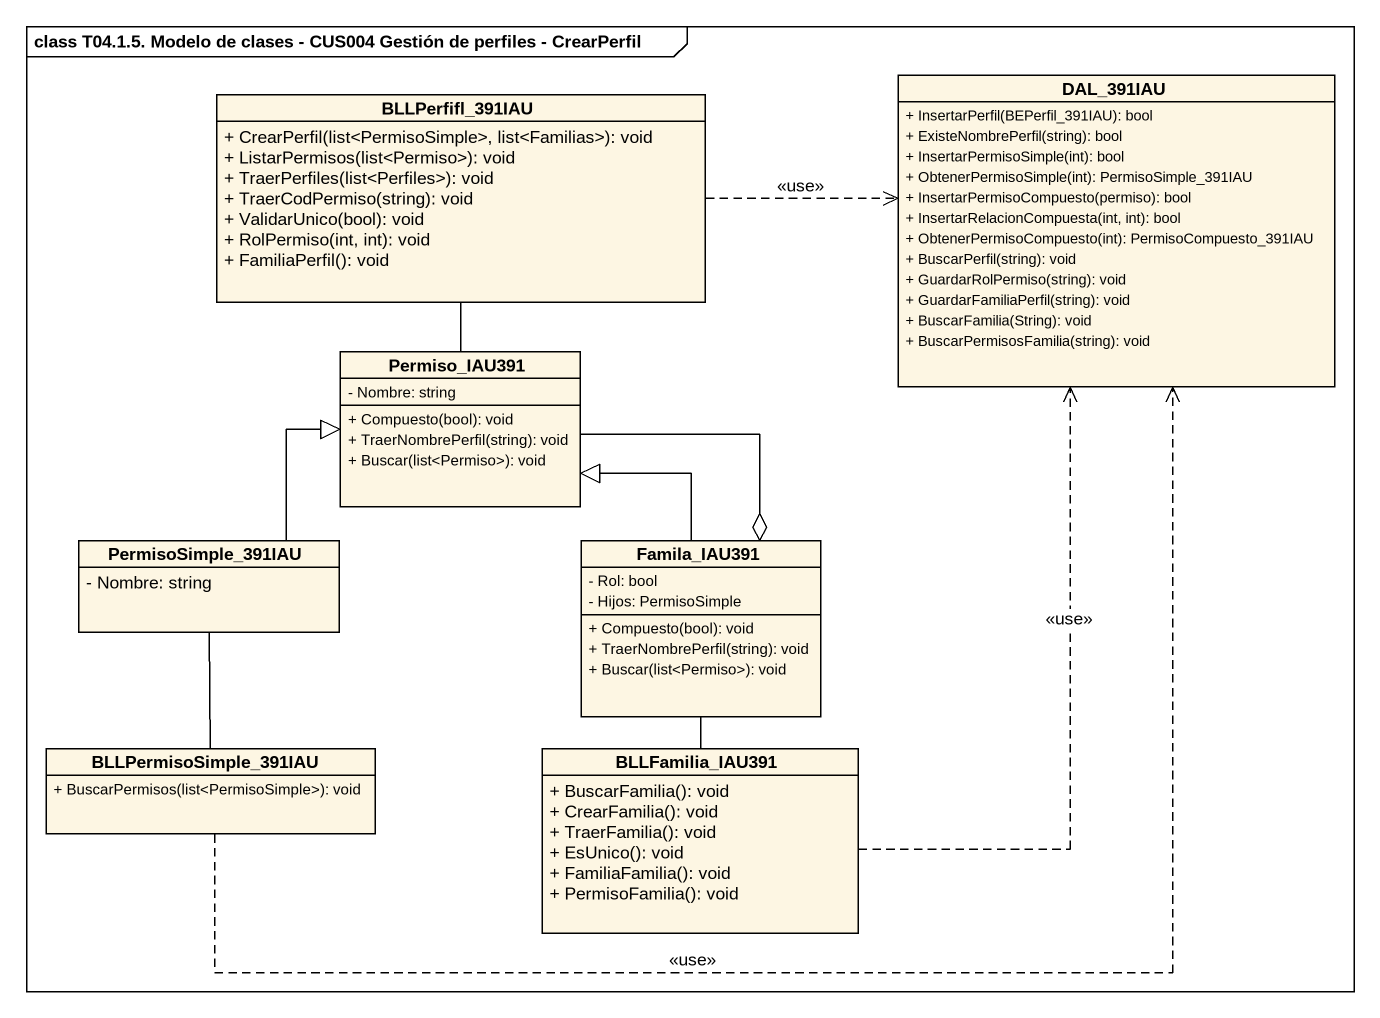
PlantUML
@startuml
mainframe class T04.1.5. Modelo de clases - CUS004 Gestión de perfiles - CrearPerfil
hide circle
hide empty members
skinparam classAttributeIconSize 0
class BLLPerfifl_391IAU {
  + CrearPerfil(list<PermisoSimple>, list<Familias>): void
  + ListarPermisos(list<Permiso>): void
  + TraerPerfiles(list<Perfiles>): void
  + TraerCodPermiso(string): void
  + ValidarUnico(bool): void
  + RolPermiso(int, int): void
  + FamiliaPerfil(): void
}
class DAL_391IAU {
  + InsertarPerfil(BEPerfil_391IAU): bool
  + ExisteNombrePerfil(string): bool
  + InsertarPermisoSimple(int): bool
  + ObtenerPermisoSimple(int): PermisoSimple_391IAU
  + InsertarPermisoCompuesto(permiso): bool
  + InsertarRelacionCompuesta(int, int): bool
  + ObtenerPermisoCompuesto(int): PermisoCompuesto_391IAU
  + BuscarPerfil(string): void
  + GuardarRolPermiso(string): void
  + GuardarFamiliaPerfil(string): void
  + BuscarFamilia(String): void
  + BuscarPermisosFamilia(string): void
}
class Permiso_IAU391 {
  - Nombre: string
  + Compuesto(bool): void
  + TraerNombrePerfil(string): void
  + Buscar(list<Permiso>): void
}
class PermisoSimple_391IAU {
  - Nombre: string
}
class Famila_IAU391 {
  - Rol: bool
  - Hijos: PermisoSimple
  + Compuesto(bool): void
  + TraerNombrePerfil(string): void
  + Buscar(list<Permiso>): void
}
class BLLPermisoSimple_391IAU {
  + BuscarPermisos(list<PermisoSimple>): void
}
class BLLFamilia_IAU391 {
  + BuscarFamilia(): void
  + CrearFamilia(): void
  + TraerFamilia(): void
  + EsUnico(): void
  + FamiliaFamilia(): void
  + PermisoFamilia(): void
}
BLLPerfifl_391IAU .right.> DAL_391IAU : <<use>>
BLLPerfifl_391IAU -- Permiso_IAU391
Permiso_IAU391 --o Famila_IAU391
PermisoSimple_391IAU -up-|> Permiso_IAU391
PermisoSimple_391IAU -- BLLPermisoSimple_391IAU
Famila_IAU391 -up-|> Permiso_IAU391
Famila_IAU391 -- BLLFamilia_IAU391
BLLPermisoSimple_391IAU .up.> DAL_391IAU : <<use>>
BLLFamilia_IAU391 .up.> DAL_391IAU : <<use>>
@enduml
